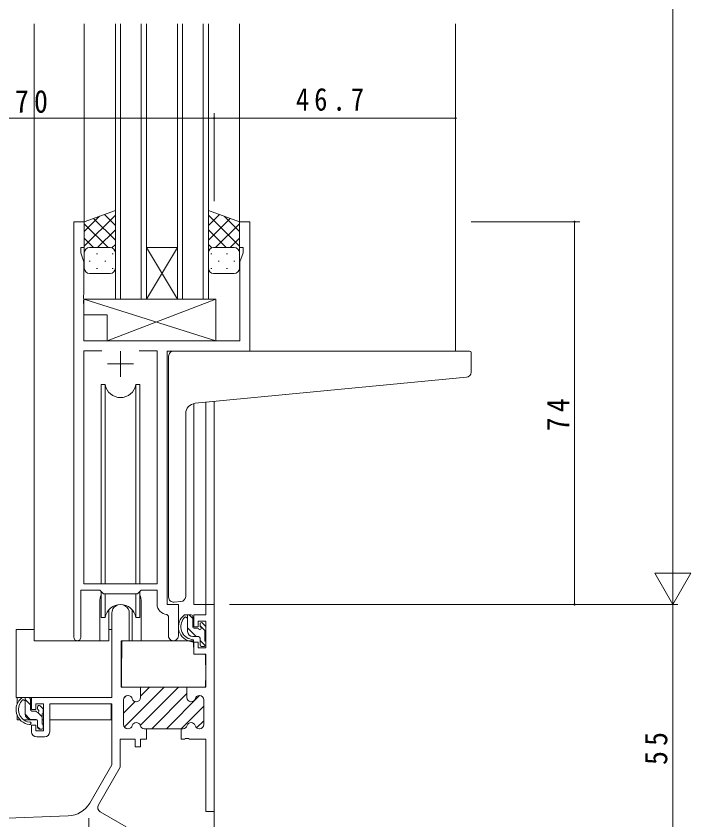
# Model space of a CAD drawing. Units: millimetres on the paper. Extents: x -397 to 397, y -282 to 282.
# Drawn here: x -319 to -188.5, y -202.3 to -46.9 of the extents above; entities that cross this region are included whole.
import ezdxf

# ---------------------------------------------------------------- set-up
doc = ezdxf.new("R2010")
doc.units = ezdxf.units.MM
for name, color, linetype, lineweight in [('0-3_YKK_D', 6, 'Continuous', 18), ('0-4_YKK_11', 7, 'Continuous', 18), ('0-5_YKK_12', 2, 'Continuous', 18), ('0-6_YKK_13', 4, 'Continuous', 18)]:
    doc.layers.add(name, color=color, linetype=linetype, lineweight=lineweight)
doc.styles.add('ＭＳ ゴシック', font='')
doc.styles.get('ＭＳ ゴシック').set_extended_font_data('MS Gothic')

msp = doc.modelspace()

# ---------------------------------------------------------------- linework, layer by layer
at = {"layer": '0-3_YKK_D'}
for p, q in [((-192.023, 182.312), (-192.023, -153.688)), ((-350.72, -66.688), (-280.72, -66.688)), ((-280.72, -82.688), (-280.72, -65.688)), ((-280.72, -82.688), (-280.72, -65.688)), ((-280.72, -66.688), (-234.02, -66.688)), ((-234.02, -82.688), (-234.02, -65.688)), ((-231.02, -86.688), (-210.023, -86.688)), ((-211.023, -160.688), (-211.023, -86.688)), ((-192.023, -160.688), (-192.023, -148.563)), ((-188.523, -154.625), (-195.523, -154.625)), ((-192.023, -160.688), (-195.523, -154.625)), ((-192.023, -160.688), (-188.523, -154.625)), ((-277.72, -160.688), (-191.023, -160.688)), ((-258.72, -160.688), (-191.023, -160.688)), ((-231.02, -160.688), (-210.023, -160.688)), ((-192.023, -160.688), (-192.023, -215.688))]:
    msp.add_line(p, q, dxfattribs=at)
for centre, start, end in [((-280.72, -66.688), 0, 180), ((-280.72, -66.688), 0, 180), ((-280.72, -66.688), 180, 0), ((-280.72, -66.688), 180, 0), ((-234.02, -66.688), 0, 180), ((-234.02, -66.688), 180, 0), ((-211.023, -86.688), 90, 270), ((-211.023, -86.688), 270, 90), ((-211.023, -160.688), 90, 270), ((-211.023, -160.688), 270, 90)]:
    msp.add_arc(centre, 0.106, start, end, dxfattribs=at)
at = {"layer": '0-4_YKK_11'}
for p, q in [((-305.82, -86.688), (-307.82, -86.688)), ((-307.82, -86.688), (-307.82, -167.038)), ((-305.82, -91.688), (-305.82, -86.688)), ((-275.82, -86.688), (-275.82, -91.688)), ((-273.82, -86.688), (-275.82, -86.688)), ((-273.82, -111.688), (-273.82, -86.688)), ((-306.52, -91.688), (-305.82, -91.688)), ((-306.52, -92.688), (-306.52, -91.688)), ((-305.89, -94.419), (-306.52, -92.688)), ((-275.82, -91.688), (-275.12, -91.688)), ((-275.12, -92.688), (-275.75, -94.419)), ((-275.12, -91.688), (-275.12, -92.688)), ((-305.89, -100.729), (-305.89, -94.419)), ((-275.75, -94.419), (-275.75, -109.688)), ((-306.01, -100.913), (-305.89, -100.729)), ((-306.01, -101.463), (-306.01, -100.913)), ((-305.89, -101.646), (-306.01, -101.463)), ((-306.01, -101.913), (-305.89, -101.729)), ((-306.01, -102.463), (-306.01, -101.913)), ((-305.89, -102.646), (-306.01, -102.463)), ((-305.89, -101.729), (-305.89, -101.646)), ((-305.89, -109.688), (-305.89, -102.646)), ((-275.75, -109.688), (-305.89, -109.688)), ((-302.408, -111.618), (-305.89, -111.618)), ((-305.89, -111.618), (-305.89, -156.688)), ((-302.408, -111.618), (-305.89, -111.618)), ((-298.82, -111.688), (-298.82, -116.688)), ((-291.75, -111.618), (-295.233, -111.618)), ((-291.75, -156.688), (-291.75, -111.618)), ((-289.82, -111.688), (-273.82, -111.688)), ((-289.82, -160.688), (-289.82, -111.688)), ((-301.32, -114.188), (-296.32, -114.188)), ((-305.89, -156.688), (-291.75, -156.688)), ((-306.52, -157.888), (-302.82, -157.888)), ((-306.52, -167.038), (-306.52, -157.888)), ((-302.82, -157.888), (-302.09, -158.618)), ((-295.55, -158.618), (-294.82, -157.888)), ((-294.82, -157.888), (-291.75, -157.888)), ((-291.75, -157.888), (-291.75, -160.618)), ((-302.09, -158.618), (-295.55, -158.618)), ((-287.62, -160.688), (-289.82, -160.688)), ((-287.62, -166.723), (-287.62, -160.688)), ((-282.35, -160.688), (-280.72, -160.688)), ((-282.35, -162.688), (-282.35, -160.688)), ((-280.72, -160.688), (-280.72, -200.688)), ((-300.52, -178.688), (-300.52, -162.388)), ((-297.12, -162.388), (-297.12, -167.688)), ((-289.837, -162.616), (-289.55, -162.916)), ((-289.55, -162.916), (-289.55, -166.723)), ((-284.62, -162.688), (-282.35, -162.688)), ((-284.62, -164.988), (-284.62, -162.688)), ((-283.82, -163.888), (-283.82, -164.988)), ((-282.35, -163.888), (-283.82, -163.888)), ((-282.35, -169.088), (-282.35, -163.888)), ((-283.82, -164.988), (-284.62, -164.988)), ((-298.72, -167.688), (-298.72, -176.688)), ((-297.12, -167.688), (-298.72, -167.688)), ((-284.62, -167.988), (-283.82, -167.988)), ((-284.62, -170.288), (-284.62, -167.988)), ((-283.82, -167.988), (-283.82, -169.088)), ((-283.82, -169.088), (-282.35, -169.088)), ((-282.35, -170.288), (-284.62, -170.288)), ((-282.35, -176.688), (-282.35, -170.288)), ((-298.72, -176.688), (-294.97, -176.688)), ((-298.072, -184.352), (-290.407, -176.688)), ((-295.27, -176.688), (-285.97, -176.688)), ((-295.27, -176.688), (-285.97, -176.688)), ((-294.992, -184.102), (-287.578, -176.688)), ((-294.97, -178.423), (-293.235, -176.688)), ((-294.97, -176.688), (-294.97, -178.688)), ((-294.97, -178.688), (-294.97, -176.988)), ((-285.97, -176.688), (-282.35, -176.688)), ((-285.97, -178.688), (-285.97, -176.688)), ((-285.97, -176.688), (-285.97, -178.688)), ((-316.02, -178.688), (-300.52, -178.688)), ((-316.02, -180.988), (-316.02, -178.688)), ((-298.161, -178.785), (-297.723, -178.347)), ((-297.32, -178.288), (-297.42, -178.288)), ((-297.42, -178.288), (-297.32, -178.288)), ((-292.75, -184.688), (-285.97, -177.908)), ((-289.921, -184.688), (-283.521, -178.288)), ((-283.52, -178.288), (-283.621, -178.288)), ((-283.621, -178.288), (-283.52, -178.288)), ((-315.22, -179.888), (-315.22, -180.988)), ((-313.72, -179.888), (-315.22, -179.888)), ((-313.72, -185.088), (-313.72, -179.888)), ((-312.52, -179.888), (-312.52, -185.288)), ((-300.52, -179.888), (-312.52, -179.888)), ((-300.52, -191.688), (-300.52, -179.888)), ((-298.22, -179.088), (-298.22, -183.888)), ((-298.22, -183.888), (-298.22, -179.088)), ((-298.22, -181.673), (-296.001, -179.454)), ((-282.72, -183.888), (-282.72, -179.088)), ((-282.72, -179.088), (-282.72, -183.888)), ((-315.22, -180.988), (-316.02, -180.988)), ((-287.093, -184.688), (-282.72, -180.315)), ((-284.103, -184.526), (-282.72, -183.144)), ((-316.02, -183.988), (-315.22, -183.988)), ((-316.02, -185.288), (-316.02, -183.988)), ((-315.22, -183.988), (-315.22, -185.088)), ((-297.42, -184.688), (-297.32, -184.688)), ((-297.32, -184.688), (-297.42, -184.688)), ((-294.221, -184.688), (-293.82, -184.688)), ((-293.82, -184.688), (-294.221, -184.688)), ((-293.82, -184.688), (-293.82, -186.688)), ((-287.12, -184.688), (-293.82, -184.688)), ((-287.12, -184.688), (-286.72, -184.688)), ((-287.12, -186.688), (-287.12, -184.688)), ((-286.72, -184.688), (-287.12, -184.688)), ((-283.621, -184.688), (-283.52, -184.688)), ((-283.52, -184.688), (-283.621, -184.688)), ((-315.22, -185.088), (-313.72, -185.088)), ((-313.52, -186.288), (-315.02, -186.288)), ((-298.89, -186.688), (-298.89, -192.124)), ((-295.97, -186.688), (-298.89, -186.688)), ((-295.97, -188.188), (-295.97, -186.688)), ((-294.97, -186.688), (-294.97, -188.188)), ((-293.82, -186.688), (-294.97, -186.688)), ((-286.429, -186.688), (-287.12, -186.688)), ((-286.245, -186.568), (-286.429, -186.688)), ((-285.696, -186.568), (-286.245, -186.568)), ((-285.512, -186.688), (-285.696, -186.568)), ((-282.35, -186.688), (-285.512, -186.688)), ((-282.35, -200.688), (-282.35, -186.688)), ((-294.97, -188.188), (-295.97, -188.188)), ((-304.775, -199.056), (-300.52, -191.688)), ((-298.89, -192.124), (-303.105, -199.424)), ((-330.22, -202.297), (-308.93, -201.553)), ((-304.92, -201.988), (-304.92, -206.988)), ((-302.739, -200.79), (-297.72, -203.688)), ((-280.72, -200.688), (-282.35, -200.688))]:
    msp.add_line(p, q, dxfattribs=at)
for centre, radius, start, end in [((-298.82, -162.388), 1.7, 359.99999, 180.00001), ((-289.75, -160.618), 2, 180, 267.50807), ((-307.17, -167.038), 0.65, 179.99999, 0.00001), ((-288.585, -166.723), 0.965, 179.99999, 0.00001), ((-297.42, -179.088), 0.8, 90.00001, 179.99999), ((-297.42, -179.088), 0.8, 90.00001, 179.99999), ((-297.32, -179.088), 0.8, 14.47749, 89.99997), ((-297.32, -179.088), 0.8, 14.47749, 89.99997), ((-295.77, -178.688), 0.8, 194.47752, 359.99999), ((-295.77, -178.688), 0.8, 194.47752, 359.99999), ((-285.17, -178.688), 0.8, 180.00001, 345.52248), ((-285.17, -178.688), 0.8, 180.00001, 345.52248), ((-283.621, -179.088), 0.8, 90.00003, 165.52251), ((-283.621, -179.088), 0.8, 90.00003, 165.52251), ((-283.52, -179.088), 0.8, 0.00001, 89.99999), ((-283.52, -179.088), 0.8, 0.00001, 89.99999), ((-297.42, -183.888), 0.8, 180.00001, 269.99999), ((-297.42, -183.888), 0.8, 180.00001, 269.99999), ((-297.32, -183.888), 0.8, 270.00003, 345.52251), ((-297.32, -183.888), 0.8, 270.00003, 345.52251), ((-295.77, -184.288), 0.8, 14.47752, 165.52248), ((-295.77, -184.288), 0.8, 14.47752, 165.52248), ((-294.221, -183.888), 0.8, 194.47749, 269.99997), ((-294.221, -183.888), 0.8, 194.47749, 269.99997), ((-286.72, -183.888), 0.8, 270.00003, 345.52251), ((-286.72, -183.888), 0.8, 270.00003, 345.52251), ((-285.17, -184.288), 0.8, 14.47752, 165.52248), ((-285.17, -184.288), 0.8, 14.47752, 165.52248), ((-283.621, -183.888), 0.8, 194.47749, 269.99997), ((-283.621, -183.888), 0.8, 194.47749, 269.99997), ((-283.52, -183.888), 0.8, 270.00001, 359.99999), ((-283.52, -183.888), 0.8, 270.00001, 359.99999), ((-315.02, -185.288), 1, 180.00001, 269.99999), ((-313.52, -185.288), 1, 270.00001, 359.99999), ((-309.105, -196.556), 5, 271.99999, 330), ((-302.239, -199.924), 1, 150, 239.99998)]:
    msp.add_arc(centre, radius, start, end, dxfattribs=at)
at = {"layer": '0-5_YKK_12'}
for p, q in [((-315.52, -48.438), (-315.52, -167.688)), ((-305.82, -48.438), (-305.82, -87.188)), ((-299.82, -48.438), (-299.82, -101.688)), ((-298.82, -101.688), (-298.82, -48.438)), ((-294.82, -48.438), (-294.82, -101.688)), ((-293.82, -101.688), (-293.82, -48.438)), ((-287.82, -48.438), (-287.82, -101.688)), ((-286.82, -101.688), (-286.82, -48.438)), ((-282.82, -48.438), (-282.82, -101.688)), ((-281.82, -101.688), (-281.82, -48.438)), ((-275.82, -48.438), (-275.82, -87.188)), ((-234.02, -48.438), (-234.02, -111.688)), ((-287.82, -101.688), (-293.82, -91.688)), ((-293.82, -101.688), (-287.82, -91.688)), ((-293.82, -91.688), (-287.82, -91.688)), ((-299.82, -101.688), (-293.82, -101.688)), ((-293.82, -101.688), (-287.82, -101.688)), ((-287.82, -101.688), (-281.82, -101.688)), ((-274.12, -111.688), (-253.023, -111.688)), ((-284.62, -121.829), (-284.62, -160.688)), ((-282.35, -121.598), (-282.35, -160.688)), ((-280.72, -121.441), (-280.72, -160.688)), ((-302.82, -160.188), (-302.82, -167.688)), ((-294.82, -160.188), (-294.82, -167.688)), ((-287.62, -160.988), (-287.62, -160.688)), ((-284.62, -160.688), (-280.72, -160.688)), ((-302.82, -167.688), (-315.52, -167.688)), ((-288.593, -167.688), (-294.82, -167.688)), ((-288.593, -167.688), (-294.82, -167.688)), ((-280.72, -200.188), (-280.72, -215.688))]:
    msp.add_line(p, q, dxfattribs=at)
for start, end in [(159.63587, 180), (0, 20.36413)]:
    msp.add_arc((-298.82, -160.188), 4, start, end, dxfattribs=at)
at = {"layer": '0-6_YKK_13'}
for p, q in [((-299.822, -84.545), (-305.822, -86.688)), ((-305.822, -91.419), (-299.822, -85.419)), ((-299.822, -87.411), (-301.934, -85.299)), ((-299.822, -92.909), (-299.822, -84.545)), ((-281.82, -84.545), (-275.82, -86.688)), ((-281.82, -92.909), (-281.82, -84.545)), ((-281.82, -87.411), (-279.709, -85.299)), ((-275.82, -91.419), (-281.82, -85.419)), ((-305.822, -88.591), (-302.861, -85.63)), ((-305.822, -86.688), (-305.822, -92.688)), ((-299.822, -90.239), (-304.018, -86.043)), ((-281.82, -90.239), (-277.625, -86.043)), ((-275.82, -88.591), (-278.781, -85.63)), ((-275.82, -86.688), (-275.82, -92.688)), ((-301.202, -91.688), (-305.822, -87.068)), ((-303.262, -91.688), (-299.822, -88.248)), ((-278.381, -91.688), (-281.82, -88.248)), ((-280.441, -91.688), (-275.82, -87.068)), ((-304.03, -91.688), (-305.822, -89.896)), ((-277.612, -91.688), (-275.82, -89.896)), ((-300.49, -91.744), (-299.822, -91.076)), ((-281.152, -91.744), (-281.82, -91.076)), ((-305.822, -95.688), (-305.822, -92.688)), ((-304.822, -91.688), (-301.222, -91.688)), ((-304.422, -91.688), (-300.822, -91.688)), ((-303.487, -92.909), (-303.287, -92.909)), ((-300.457, -92.909), (-300.257, -92.909)), ((-299.822, -92.688), (-299.822, -95.688)), ((-281.82, -92.688), (-281.82, -95.688)), ((-281.185, -92.909), (-281.385, -92.909)), ((-277.22, -91.688), (-280.82, -91.688)), ((-276.82, -91.688), (-280.42, -91.688)), ((-278.155, -92.909), (-278.355, -92.909)), ((-275.82, -95.688), (-275.82, -92.688)), ((-304.902, -94.324), (-304.702, -94.324)), ((-301.872, -94.324), (-301.672, -94.324)), ((-279.77, -94.324), (-279.97, -94.324)), ((-276.74, -94.324), (-276.94, -94.324)), ((-303.487, -95.739), (-303.287, -95.739)), ((-300.457, -95.739), (-300.257, -95.739)), ((-281.185, -95.739), (-281.385, -95.739)), ((-278.155, -95.739), (-278.355, -95.739)), ((-300.822, -96.688), (-304.822, -96.688)), ((-280.82, -96.688), (-276.82, -96.688)), ((-280.395, -101.688), (-305.89, -101.688)), ((-301.395, -109.688), (-280.395, -101.688)), ((-280.395, -101.688), (-280.395, -109.688)), ((-301.395, -104.688), (-305.89, -104.688)), ((-301.395, -104.688), (-301.395, -109.688)), ((-280.395, -109.688), (-301.395, -109.688)), ((-288.52, -111.688), (-234.023, -111.688)), ((-231.323, -111.688), (-234.023, -111.688)), ((-289.52, -121.239), (-289.52, -112.688)), ((-231.023, -115.771), (-231.023, -111.988)), ((-284.395, -121.795), (-233.936, -116.943)), ((-233.936, -116.943), (-231.936, -116.768)), ((-301.779, -118.188), (-302.57, -118.188)), ((-302.57, -118.188), (-302.57, -156.688)), ((-301.779, -156.688), (-301.779, -118.188)), ((-295.862, -156.688), (-295.862, -118.188)), ((-295.07, -118.188), (-295.862, -118.188)), ((-295.07, -156.688), (-295.07, -118.188)), ((-289.52, -121.239), (-289.52, -122.243)), ((-289.52, -159.241), (-289.52, -122.243)), ((-286.22, -159.128), (-286.22, -123.787)), ((-302.57, -158.138), (-302.57, -163.188)), ((-295.07, -163.188), (-295.07, -158.138)), ((-301.779, -163.188), (-301.779, -158.618)), ((-295.862, -163.188), (-295.862, -158.618)), ((-287.22, -160.131), (-288.433, -160.238)), ((-287.22, -160.131), (-287.133, -160.124)), ((-301.07, -161.703), (-301.07, -167.688)), ((-296.57, -167.688), (-296.57, -161.703)), ((-285.15, -162.688), (-286.45, -162.688)), ((-285.85, -165.888), (-285.85, -162.688)), ((-284.85, -163.388), (-285.551, -162.688)), ((-284.85, -164.988), (-284.85, -162.988)), ((-302.57, -163.188), (-301.779, -163.188)), ((-295.862, -163.188), (-295.07, -163.188)), ((-283.45, -164.488), (-283.45, -164.827)), ((-282.438, -164.776), (-282.938, -164.276)), ((-315.52, -165.488), (-319.016, -165.488)), ((-319.016, -178.688), (-319.016, -165.488)), ((-301.07, -165.488), (-300.52, -165.488)), ((-284.179, -166.888), (-285.85, -165.216)), ((-283.911, -165.288), (-284.55, -165.288)), ((-282.468, -165.77), (-283.45, -164.788)), ((-282.55, -167.788), (-282.55, -165.788)), ((-282.35, -165.588), (-282.35, -164.988)), ((-301.07, -167.688), (-302.82, -167.688)), ((-284.719, -167.688), (-298.296, -167.688)), ((-294.82, -167.688), (-296.57, -167.688)), ((-283.75, -166.888), (-284.85, -166.888)), ((-284.719, -167.688), (-284.65, -170.288)), ((-283.45, -167.188), (-283.45, -168.488)), ((-282.406, -168.661), (-283.45, -167.616)), ((-298.596, -167.985), (-298.65, -174.188)), ((-283.15, -168.788), (-282.65, -168.788)), ((-282.35, -168.488), (-282.35, -167.988)), ((-298.616, -170.188), (-298.72, -170.188)), ((-284.65, -170.288), (-282.682, -170.288)), ((-282.35, -174.188), (-282.382, -170.585)), ((-298.72, -175.118), (-298.642, -175.196)), ((-298.65, -174.188), (-298.631, -176.39)), ((-282.37, -176.39), (-282.35, -174.188)), ((-298.331, -176.688), (-282.67, -176.688)), ((-300.82, -178.688), (-319.016, -178.688)), ((-318.816, -178.688), (-318.816, -179.939)), ((-316.55, -178.688), (-317.85, -178.688)), ((-317.25, -181.888), (-317.25, -178.688)), ((-316.25, -180.071), (-317.25, -179.071)), ((-316.25, -180.988), (-316.25, -178.988)), ((-300.616, -179.968), (-300.616, -182.988)), ((-315.311, -181.288), (-315.95, -181.288)), ((-314.85, -180.488), (-314.85, -180.827)), ((-313.95, -182.371), (-314.791, -181.531)), ((-313.838, -180.776), (-314.338, -180.276)), ((-313.95, -183.788), (-313.95, -181.788)), ((-313.75, -181.588), (-313.75, -180.988)), ((-318.816, -182.078), (-318.816, -182.988)), ((-318.816, -182.988), (-318.236, -182.988)), ((-317.539, -182.988), (-314.927, -182.988)), ((-316.262, -182.888), (-317.25, -181.9)), ((-315.15, -182.888), (-316.25, -182.888)), ((-314.85, -183.188), (-314.85, -184.488)), ((-313.95, -182.988), (-313.72, -182.988)), ((-300.616, -182.988), (-312.52, -182.988)), ((-314.362, -184.788), (-314.85, -184.3)), ((-314.55, -184.788), (-314.05, -184.788)), ((-313.75, -184.488), (-313.75, -183.988))]:
    msp.add_line(p, q, dxfattribs=at)
msp.add_lwpolyline([(-280.395, -109.688), (-305.89, -101.688), (-305.89, -104.688)], dxfattribs=at)
for centre, radius, start, end in [((-304.822, -92.688), 1, 90, 180), ((-304.822, -92.688), 1, 90, 180), ((-300.822, -92.688), 1, 360, 90), ((-300.822, -92.688), 1, 360, 90), ((-280.82, -92.688), 1, 90, 180), ((-280.82, -92.688), 1, 90, 180), ((-276.82, -92.688), 1, 360, 90), ((-276.82, -92.688), 1, 360, 90), ((-304.822, -95.688), 1, 180, 270), ((-300.822, -95.688), 1, 270, 360), ((-280.82, -95.688), 1, 180, 270), ((-276.82, -95.688), 1, 270, 360), ((-288.52, -112.688), 1, 90, 135.573), ((-288.52, -112.688), 1, 121.36694, 135.573), ((-231.323, -111.988), 0.3, 0, 90), ((-288.52, -112.688), 1, 135.573, 180), ((-232.023, -115.771), 1, 275, 0), ((-298.82, -117.688), 3, 189.59799, 350.40583), ((-284.22, -123.787), 2, 95, 180), ((-288.52, -159.241), 1, 180, 275), ((-287.22, -159.128), 1, 275, 0), ((-298.82, -163.688), 3, 9.59417, 170.40661), ((-284.736, -165.009), 2.885, 126.45193, 263.90389), ((-286.25, -163.288), 0.2, 36.8699, 156.95039), ((-285.15, -162.988), 0.3, 0, 90), ((-284.651, -164.975), 2.504, 139.45806, 259.25217), ((-286.711, -163.092), 0.3, 301.6219, 336.95039), ((-285.85, -162.988), 0.3, 216.8699, 270), ((-283.15, -164.488), 0.3, 45, 180), ((-284.85, -165.888), 1, 180, 270), ((-284.55, -164.988), 0.3, 180, 270), ((-283.911, -165.588), 0.3, 33.05573, 90), ((-283.45, -165.288), 0.25, 213.05573, 56.94427), ((-283.15, -164.827), 0.3, 180, 236.94427), ((-282.55, -165.588), 0.2, 270, 0), ((-282.65, -164.988), 0.3, 0, 45), ((-298.296, -167.988), 0.3, 90, 179.5), ((-284.972, -167.638), 0.25, 253.6388, 125.58163), ((-283.75, -167.188), 0.3, 0, 90), ((-282.55, -167.988), 0.2, 0, 90), ((-283.15, -168.488), 0.3, 180, 270), ((-282.65, -168.488), 0.3, 270, 0), ((-282.682, -170.588), 0.3, 0.5, 90), ((-298.331, -176.388), 0.3, 180.5, 270), ((-282.67, -176.388), 0.3, 270, 359.5), ((-316.136, -181.009), 2.885, 126.45193, 263.90389), ((-316.55, -178.988), 0.3, 0, 90), ((-316.051, -180.975), 2.504, 139.45806, 259.25217), ((-318.111, -179.092), 0.3, 301.6219, 336.95039), ((-317.65, -179.288), 0.2, 36.8699, 156.95039), ((-317.25, -178.988), 0.3, 216.8699, 270), ((-314.55, -180.488), 0.3, 45, 180), ((-315.95, -180.988), 0.3, 180, 270), ((-315.311, -181.588), 0.3, 33.05573, 90), ((-314.85, -181.288), 0.25, 213.05573, 56.94427), ((-314.55, -180.827), 0.3, 180, 236.94427), ((-313.95, -181.588), 0.2, 270, 0), ((-314.05, -180.988), 0.3, 0, 45), ((-316.25, -181.888), 1, 180, 270), ((-315.15, -183.188), 0.3, 0, 90), ((-316.372, -183.638), 0.25, 253.6388, 125.58163), ((-314.55, -184.488), 0.3, 180, 270), ((-314.05, -184.488), 0.3, 270, 0), ((-313.95, -183.988), 0.2, 0, 90)]:
    msp.add_arc(centre, radius, start, end, dxfattribs=at)

# ---------------------------------------------------------------- texts
at = {"layer": '0-3_YKK_D', "color": 7, "char_height": 4.399, "attachment_point": 7, "style": 'ＭＳ ゴシック'}
for s, insert in [('\\T1.37;\\W0.9;70', (-319.24, -65.688)), ('\\T1.39;\\W0.85;46.7', (-264.89, -65.288))]:
    msp.add_mtext(s, dxfattribs=dict(at, insert=insert))
at = {"layer": '0-3_YKK_D', "color": 7, "char_height": 4.399, "attachment_point": 7, "rotation": 90, "style": 'ＭＳ ゴシック'}
for s, insert in [('\\T1.37;\\W0.9;74', (-212.023, -127.208)), ('\\T1.37;\\W0.9;55', (-193.023, -191.708))]:
    msp.add_mtext(s, dxfattribs=dict(at, insert=insert))

doc.saveas('drawing.dxf')
